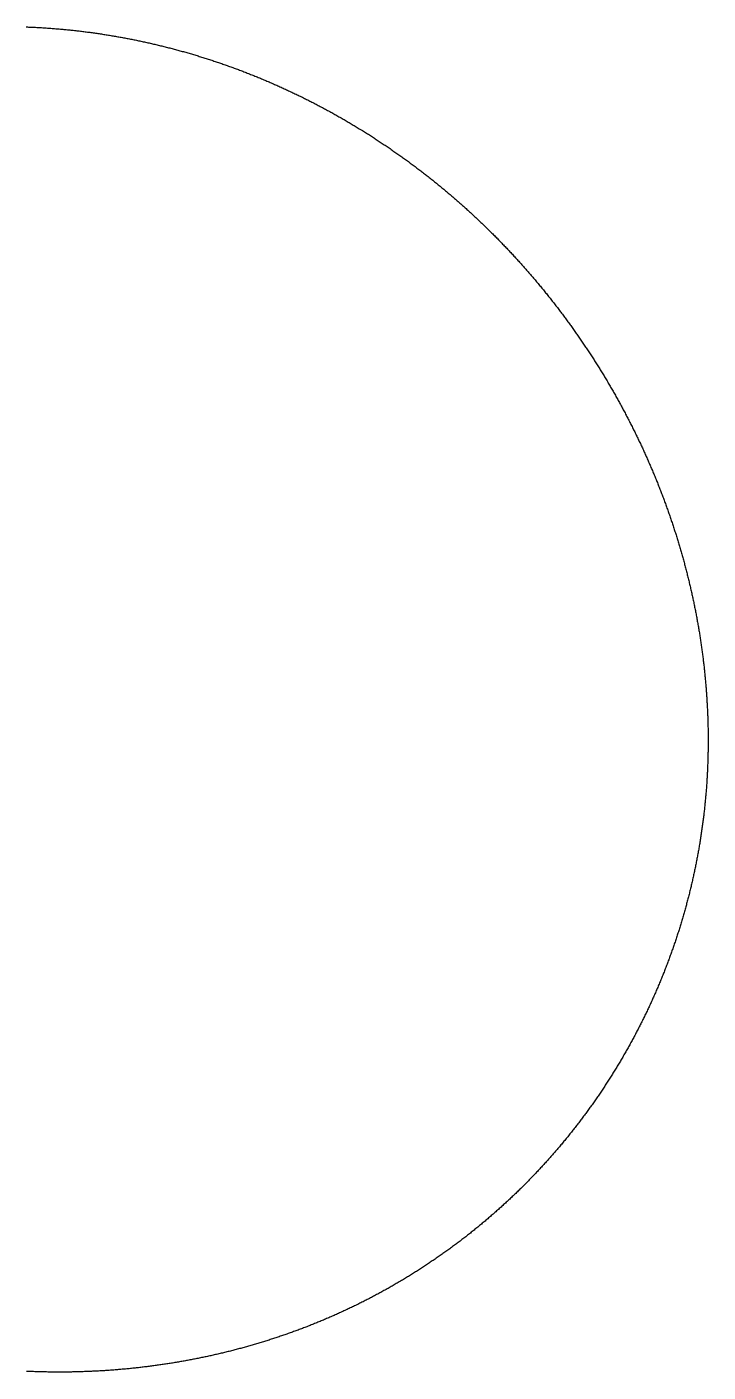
# Model space of a CAD drawing. Header units: metres. Extents: x -288 to 246, y -247 to 279.
# Drawn here: x -21 to 246, y -247 to 279 of the extents above; entities that cross this region are included whole.
import ezdxf

# ---------------------------------------------------------------- set-up
doc = ezdxf.new("R2010")
doc.units = ezdxf.units.M

msp = doc.modelspace()

# ---------------------------------------------------------------- linework, layer by layer
msp.add_lwpolyline([(-21.16, 279.1), (-20.7, 279.08), (-20.24, 279.06), (-19.78, 279.04), (-19.31, 279.02), (-18.85, 279), (-18.39, 278.98), (-17.93, 278.96), (-17.47, 278.94), (-17, 278.91), (-16.54, 278.89), (-16.08, 278.86), (-15.62, 278.83), (-15.16, 278.81), (-14.69, 278.78), (-14.23, 278.75), (-13.77, 278.72), (-13.31, 278.69), (-12.85, 278.66), (-12.39, 278.62), (-11.93, 278.59), (-11.46, 278.56), (-11, 278.52), (-10.54, 278.49), (-10.08, 278.45), (-9.62, 278.41), (-9.16, 278.37), (-8.7, 278.34), (-8.24, 278.3), (-7.78, 278.25), (-7.32, 278.21), (-6.85, 278.17), (-6.39, 278.13), (-5.93, 278.08), (-5.47, 278.04), (-5.01, 277.99), (-4.55, 277.95), (-4.09, 277.9), (-3.63, 277.85), (-3.17, 277.8), (-2.71, 277.76), (-2.25, 277.7), (-1.79, 277.65), (-1.33, 277.6), (-0.87, 277.55), (-0.41, 277.5), (0.05, 277.44), (0.5, 277.39), (0.96, 277.33), (1.42, 277.27), (1.88, 277.22), (2.34, 277.16), (2.8, 277.1), (3.26, 277.04), (3.72, 276.98), (4.17, 276.92), (4.63, 276.85), (5.09, 276.79), (5.55, 276.73), (6.01, 276.66), (6.47, 276.6), (6.92, 276.53), (7.38, 276.46), (7.84, 276.39), (8.3, 276.33), (8.75, 276.26), (9.21, 276.19), (9.67, 276.11), (10.12, 276.04), (10.58, 275.97), (11.04, 275.9), (11.49, 275.82), (11.95, 275.75), (12.41, 275.67), (12.86, 275.59), (13.32, 275.52), (13.77, 275.44), (14.23, 275.36), (14.69, 275.28), (15.14, 275.2), (15.6, 275.12), (16.05, 275.03), (16.51, 274.95), (16.96, 274.87), (17.42, 274.78), (17.87, 274.7), (18.33, 274.61), (18.78, 274.52), (19.23, 274.43), (19.69, 274.35), (20.14, 274.26), (20.6, 274.17), (21.05, 274.08), (21.5, 273.98), (21.96, 273.89), (22.41, 273.8), (22.86, 273.7), (23.31, 273.61), (23.77, 273.51), (24.22, 273.42), (24.67, 273.32), (25.12, 273.22), (25.57, 273.12), (26.03, 273.02), (26.48, 272.92), (26.93, 272.82), (27.38, 272.72), (27.83, 272.61), (28.28, 272.51), (28.73, 272.41), (29.18, 272.3), (29.63, 272.2), (30.08, 272.09), (30.53, 271.98), (30.98, 271.87), (31.43, 271.76), (31.88, 271.65), (32.33, 271.54), (32.78, 271.43), (33.23, 271.32), (33.68, 271.21), (34.13, 271.09), (34.57, 270.98), (35.02, 270.86), (35.47, 270.75), (35.92, 270.63), (36.36, 270.51), (36.81, 270.39), (37.26, 270.27), (37.71, 270.15), (38.15, 270.03), (38.6, 269.91), (39.04, 269.79), (39.49, 269.67), (39.94, 269.54), (40.38, 269.42), (40.83, 269.29), (41.27, 269.17), (41.72, 269.04), (42.16, 268.91), (42.61, 268.78), (43.05, 268.65), (43.49, 268.52), (43.94, 268.39), (44.38, 268.26), (44.82, 268.13), (45.27, 268), (45.71, 267.86), (46.15, 267.73), (46.59, 267.59), (47.04, 267.46), (47.48, 267.32), (47.92, 267.18), (48.36, 267.04), (48.8, 266.9), (49.24, 266.76), (49.68, 266.62), (50.12, 266.48), (50.56, 266.34), (51, 266.2), (51.44, 266.05), (51.88, 265.91), (52.32, 265.76), (52.76, 265.62), (53.2, 265.47), (53.64, 265.32), (54.08, 265.18), (54.51, 265.03), (54.95, 264.88), (55.39, 264.73), (55.83, 264.57), (56.26, 264.42), (56.7, 264.27), (57.14, 264.12), (57.57, 263.96), (58.01, 263.81), (58.44, 263.65), (58.88, 263.5), (59.31, 263.34), (59.75, 263.18), (60.18, 263.02), (60.62, 262.86), (61.05, 262.7), (61.49, 262.54), (61.92, 262.38), (62.35, 262.22), (62.79, 262.05), (63.22, 261.89), (63.65, 261.73), (64.08, 261.56), (64.51, 261.4), (64.95, 261.23), (65.38, 261.06), (65.81, 260.89), (66.24, 260.72), (66.67, 260.55), (67.1, 260.38), (67.53, 260.21), (67.96, 260.04), (68.39, 259.87), (68.82, 259.7), (69.24, 259.52), (69.67, 259.35), (70.1, 259.17), (70.53, 258.99), (70.96, 258.82), (71.38, 258.64), (71.81, 258.46), (72.24, 258.28), (72.66, 258.1), (73.09, 257.92), (73.51, 257.74), (73.94, 257.56), (74.36, 257.38), (74.79, 257.19), (75.21, 257.01), (75.64, 256.82), (76.06, 256.64), (76.48, 256.45), (76.91, 256.26), (77.33, 256.08), (77.75, 255.89), (78.17, 255.7), (78.6, 255.51), (79.02, 255.32), (79.44, 255.13), (79.86, 254.93), (80.28, 254.74), (80.7, 254.55), (81.12, 254.35), (81.54, 254.16), (81.96, 253.96), (82.38, 253.77), (82.79, 253.57), (83.21, 253.37), (83.63, 253.17), (84.05, 252.97), (84.47, 252.77), (84.88, 252.57), (85.3, 252.37), (85.72, 252.17), (86.13, 251.97), (86.55, 251.77), (86.96, 251.56), (87.38, 251.36), (87.79, 251.15), (88.2, 250.94), (88.62, 250.74), (89.03, 250.53), (89.45, 250.32), (89.86, 250.11), (90.27, 249.9), (90.68, 249.69), (91.09, 249.48), (91.51, 249.27), (91.92, 249.06), (92.33, 248.85), (92.74, 248.63), (93.15, 248.42), (93.56, 248.2), (93.97, 247.99), (94.37, 247.77), (94.78, 247.55), (95.19, 247.34), (95.6, 247.12), (96.01, 246.9), (96.41, 246.68), (96.82, 246.46), (97.23, 246.24), (97.63, 246.01), (98.04, 245.79), (98.44, 245.57), (98.85, 245.34), (99.25, 245.12), (99.65, 244.89), (100.06, 244.67), (100.46, 244.44), (100.86, 244.21), (101.27, 243.99), (101.67, 243.76), (102.07, 243.53), (102.47, 243.3), (102.87, 243.07), (103.27, 242.84), (103.67, 242.6), (104.07, 242.37), (104.47, 242.14), (104.87, 241.9), (105.27, 241.67), (105.67, 241.43), (106.07, 241.2), (106.46, 240.96), (106.86, 240.72), (107.26, 240.49), (107.65, 240.25), (108.05, 240.01), (108.44, 239.77), (108.84, 239.53), (109.23, 239.29), (109.63, 239.04), (110.02, 238.8), (110.42, 238.56), (110.81, 238.31), (111.2, 238.07), (111.59, 237.82), (111.99, 237.58), (112.38, 237.33), (112.77, 237.09), (113.16, 236.84), (113.55, 236.59), (113.94, 236.34), (114.33, 236.09), (114.72, 235.84), (115.11, 235.59), (115.49, 235.34), (115.88, 235.09), (116.27, 234.83), (116.66, 234.58), (117.04, 234.32), (117.43, 234.07), (117.81, 233.81), (118.2, 233.56), (118.58, 233.3), (118.97, 233.04), (119.35, 232.79), (119.74, 232.53), (120.12, 232.27), (120.5, 232.01), (120.88, 231.75), (121.27, 231.49), (121.65, 231.22), (122.03, 230.96), (122.41, 230.7), (122.79, 230.44), (123.17, 230.17), (123.55, 229.91), (123.93, 229.64), (124.3, 229.37), (124.68, 229.11), (125.06, 228.84), (125.44, 228.57), (125.81, 228.3), (126.19, 228.03), (126.56, 227.77), (126.94, 227.49), (127.31, 227.22), (127.69, 226.95), (128.06, 226.68), (128.44, 226.41), (128.81, 226.13), (129.18, 225.86), (129.55, 225.58), (129.93, 225.31), (130.3, 225.03), (130.67, 224.76), (131.04, 224.48), (131.41, 224.2), (131.78, 223.92), (132.15, 223.64), (132.52, 223.36), (132.88, 223.08), (133.25, 222.8), (133.62, 222.52), (133.98, 222.24), (134.35, 221.96), (134.72, 221.67), (135.08, 221.39), (135.45, 221.11), (135.81, 220.82), (136.17, 220.54), (136.54, 220.25), (136.9, 219.96), (137.26, 219.68), (137.63, 219.39), (137.99, 219.1), (138.35, 218.81), (138.71, 218.52), (139.07, 218.23), (139.43, 217.94), (139.79, 217.65), (140.15, 217.36), (140.5, 217.06), (140.86, 216.77), (141.22, 216.48), (141.58, 216.18), (141.93, 215.89), (142.29, 215.59), (142.64, 215.3), (143, 215), (143.35, 214.7), (143.71, 214.4), (144.06, 214.11), (144.41, 213.81), (144.77, 213.51), (145.12, 213.21), (145.47, 212.91), (145.82, 212.61), (146.17, 212.3), (146.52, 212), (146.87, 211.7), (147.22, 211.39), (147.57, 211.09), (147.92, 210.79), (148.27, 210.48), (148.61, 210.18), (148.96, 209.87), (149.3, 209.56), (149.65, 209.26), (150, 208.95), (150.34, 208.64), (150.68, 208.33), (151.03, 208.02), (151.37, 207.71), (151.71, 207.4), (152.06, 207.09), (152.4, 206.78), (152.74, 206.46), (153.08, 206.15), (153.42, 205.84), (153.76, 205.52), (154.1, 205.21), (154.44, 204.89), (154.78, 204.58), (155.11, 204.26), (155.45, 203.94), (155.79, 203.63), (156.12, 203.31), (156.46, 202.99), (156.79, 202.67), (157.13, 202.35), (157.46, 202.03), (157.8, 201.71), (158.13, 201.39), (158.46, 201.07), (158.79, 200.75), (159.12, 200.43), (159.46, 200.1), (159.79, 199.78), (160.12, 199.45), (160.44, 199.13), (160.77, 198.8), (161.1, 198.48), (161.43, 198.15), (161.76, 197.83), (162.08, 197.5), (162.41, 197.17), (162.74, 196.84), (163.06, 196.51), (163.39, 196.18), (163.71, 195.85), (164.03, 195.52), (164.36, 195.19), (164.68, 194.86), (165, 194.53), (165.32, 194.2), (165.64, 193.86), (165.96, 193.53), (166.28, 193.19), (166.6, 192.86), (166.92, 192.53), (167.24, 192.19), (167.56, 191.85), (167.88, 191.52), (168.19, 191.18), (168.51, 190.84), (168.82, 190.5), (169.14, 190.17), (169.45, 189.83), (169.77, 189.49), (170.08, 189.15), (170.39, 188.81), (170.71, 188.46), (171.02, 188.12), (171.33, 187.78), (171.64, 187.44), (171.95, 187.09), (172.26, 186.75), (172.57, 186.41), (172.88, 186.06), (173.19, 185.72), (173.49, 185.37), (173.8, 185.03), (174.11, 184.68), (174.41, 184.33), (174.72, 183.98), (175.02, 183.64), (175.33, 183.29), (175.63, 182.94), (175.93, 182.59), (176.24, 182.24), (176.54, 181.89), (176.84, 181.54), (177.14, 181.19), (177.44, 180.83), (177.74, 180.48), (178.04, 180.13), (178.34, 179.78), (178.64, 179.42), (178.93, 179.07), (179.23, 178.71), (179.53, 178.36), (179.82, 178), (180.12, 177.65), (180.41, 177.29), (180.71, 176.93), (181, 176.58), (181.29, 176.22), (181.58, 175.86), (181.88, 175.5), (182.17, 175.14), (182.46, 174.78), (182.75, 174.42), (183.04, 174.06), (183.33, 173.7), (183.61, 173.34), (183.9, 172.97), (184.19, 172.61), (184.48, 172.25), (184.76, 171.89), (185.05, 171.52), (185.33, 171.16), (185.62, 170.79), (185.9, 170.43), (186.18, 170.06), (186.47, 169.7), (186.75, 169.33), (187.03, 168.96), (187.31, 168.59), (187.59, 168.23), (187.87, 167.86), (188.15, 167.49), (188.43, 167.12), (188.71, 166.75), (188.98, 166.38), (189.26, 166.01), (189.54, 165.64), (189.81, 165.27), (190.09, 164.89), (190.36, 164.52), (190.64, 164.15), (190.91, 163.78), (191.18, 163.4), (191.45, 163.03), (191.73, 162.65), (192, 162.28), (192.27, 161.9), (192.54, 161.53), (192.81, 161.15), (193.07, 160.77), (193.34, 160.4), (193.61, 160.02), (193.88, 159.64), (194.14, 159.26), (194.41, 158.89), (194.67, 158.51), (194.94, 158.13), (195.2, 157.75), (195.46, 157.37), (195.73, 156.99), (195.99, 156.6), (196.25, 156.22), (196.51, 155.84), (196.77, 155.46), (197.03, 155.08), (197.29, 154.69), (197.55, 154.31), (197.8, 153.92), (198.06, 153.54), (198.32, 153.15), (198.57, 152.77), (198.83, 152.38), (199.08, 152), (199.34, 151.61), (199.59, 151.22), (199.85, 150.84), (200.1, 150.45), (200.35, 150.06), (200.6, 149.67), (200.85, 149.28), (201.1, 148.89), (201.35, 148.5), (201.6, 148.11), (201.85, 147.72), (202.09, 147.33), (202.34, 146.94), (202.59, 146.55), (202.83, 146.16), (203.08, 145.77), (203.32, 145.37), (203.56, 144.98), (203.81, 144.59), (204.05, 144.19), (204.29, 143.8), (204.53, 143.4), (204.77, 143.01), (205.01, 142.61), (205.25, 142.22), (205.49, 141.82), (205.73, 141.42), (205.97, 141.03), (206.2, 140.63), (206.44, 140.23), (206.67, 139.83), (206.91, 139.44), (207.14, 139.04), (207.38, 138.64), (207.61, 138.24), (207.84, 137.84), (208.07, 137.44), (208.31, 137.04), (208.54, 136.64), (208.77, 136.23), (208.99, 135.83), (209.22, 135.43), (209.45, 135.03), (209.68, 134.62), (209.91, 134.22), (210.13, 133.82), (210.36, 133.41), (210.58, 133.01), (210.81, 132.6), (211.03, 132.2), (211.25, 131.79), (211.47, 131.39), (211.69, 130.98), (211.92, 130.58), (212.14, 130.17), (212.35, 129.76), (212.57, 129.35), (212.79, 128.95), (213.01, 128.54), (213.23, 128.13), (213.44, 127.72), (213.66, 127.31), (213.87, 126.9), (214.09, 126.49), (214.3, 126.08), (214.51, 125.67), (214.73, 125.26), (214.94, 124.85), (215.15, 124.44), (215.36, 124.02), (215.57, 123.61), (215.78, 123.2), (215.99, 122.79), (216.19, 122.37), (216.4, 121.96), (216.61, 121.55), (216.81, 121.13), (217.02, 120.72), (217.22, 120.3), (217.42, 119.89), (217.63, 119.47), (217.83, 119.05), (218.03, 118.64), (218.23, 118.22), (218.43, 117.8), (218.63, 117.39), (218.83, 116.97), (219.03, 116.55), (219.23, 116.13), (219.42, 115.72), (219.62, 115.3), (219.82, 114.88), (220.01, 114.46), (220.2, 114.04), (220.4, 113.62), (220.59, 113.2), (220.78, 112.78), (220.97, 112.36), (221.17, 111.93), (221.36, 111.51), (221.54, 111.09), (221.73, 110.67), (221.92, 110.25), (222.11, 109.82), (222.3, 109.4), (222.48, 108.98), (222.67, 108.55), (222.85, 108.13), (223.04, 107.7), (223.22, 107.28), (223.4, 106.85), (223.58, 106.43), (223.76, 106), (223.94, 105.58), (224.12, 105.15), (224.3, 104.72), (224.48, 104.3), (224.66, 103.87), (224.84, 103.44), (225.01, 103.02), (225.19, 102.59), (225.36, 102.16), (225.54, 101.73), (225.71, 101.3), (225.88, 100.87), (226.06, 100.44), (226.23, 100.01), (226.4, 99.58), (226.57, 99.15), (226.74, 98.72), (226.91, 98.29), (227.07, 97.86), (227.24, 97.43), (227.41, 97), (227.57, 96.57), (227.74, 96.13), (227.9, 95.7), (228.07, 95.27), (228.23, 94.84), (228.39, 94.4), (228.55, 93.97), (228.71, 93.54), (228.87, 93.1), (229.03, 92.67), (229.19, 92.23), (229.35, 91.8), (229.51, 91.36), (229.66, 90.93), (229.82, 90.49), (229.98, 90.06), (230.13, 89.62), (230.28, 89.19), (230.44, 88.75), (230.59, 88.31), (230.74, 87.88), (230.89, 87.44), (231.04, 87), (231.19, 86.56), (231.34, 86.12), (231.49, 85.69), (231.63, 85.25), (231.78, 84.81), (231.93, 84.37), (232.07, 83.93), (232.22, 83.49), (232.36, 83.05), (232.5, 82.61), (232.65, 82.17), (232.79, 81.73), (232.93, 81.29), (233.07, 80.85), (233.21, 80.41), (233.35, 79.97), (233.48, 79.53), (233.62, 79.08), (233.76, 78.64), (233.89, 78.2), (234.03, 77.76), (234.16, 77.32), (234.3, 76.87), (234.43, 76.43), (234.56, 75.99), (234.69, 75.54), (234.82, 75.1), (234.95, 74.65), (235.08, 74.21), (235.21, 73.77), (235.34, 73.32), (235.46, 72.88), (235.59, 72.43), (235.72, 71.99), (235.84, 71.54), (235.96, 71.1), (236.09, 70.65), (236.21, 70.2), (236.33, 69.76), (236.45, 69.31), (236.57, 68.86), (236.69, 68.42), (236.81, 67.97), (236.93, 67.52), (237.05, 67.08), (237.16, 66.63), (237.28, 66.18), (237.39, 65.73), (237.51, 65.28), (237.62, 64.84), (237.73, 64.39), (237.85, 63.94), (237.96, 63.49), (238.07, 63.04), (238.18, 62.59), (238.29, 62.14), (238.39, 61.69), (238.5, 61.24), (238.61, 60.79), (238.71, 60.34), (238.82, 59.89), (238.92, 59.44), (239.03, 58.99), (239.13, 58.54), (239.23, 58.09), (239.33, 57.64), (239.43, 57.18), (239.53, 56.73), (239.63, 56.28), (239.73, 55.83), (239.83, 55.38), (239.93, 54.92), (240.02, 54.47), (240.12, 54.02), (240.21, 53.57), (240.3, 53.11), (240.4, 52.66), (240.49, 52.21), (240.58, 51.75), (240.67, 51.3), (240.76, 50.85), (240.85, 50.39), (240.94, 49.94), (241.03, 49.48), (241.11, 49.03), (241.2, 48.57), (241.28, 48.12), (241.37, 47.67), (241.45, 47.21), (241.53, 46.76), (241.62, 46.3), (241.7, 45.84), (241.78, 45.39), (241.86, 44.93), (241.94, 44.48), (242.01, 44.02), (242.09, 43.57), (242.17, 43.11), (242.24, 42.65), (242.32, 42.2), (242.39, 41.74), (242.47, 41.28), (242.54, 40.83), (242.61, 40.37), (242.68, 39.91), (242.75, 39.46), (242.82, 39), (242.89, 38.54), (242.96, 38.08), (243.03, 37.63), (243.09, 37.17), (243.16, 36.71), (243.22, 36.25), (243.29, 35.79), (243.35, 35.34), (243.41, 34.88), (243.47, 34.42), (243.53, 33.96), (243.59, 33.5), (243.65, 33.04), (243.71, 32.58), (243.77, 32.12), (243.82, 31.67), (243.88, 31.21), (243.94, 30.75), (243.99, 30.29), (244.04, 29.83), (244.1, 29.37), (244.15, 28.91), (244.2, 28.45), (244.25, 27.99), (244.3, 27.53), (244.35, 27.07), (244.39, 26.61), (244.44, 26.15), (244.49, 25.69), (244.53, 25.23), (244.58, 24.77), (244.62, 24.31), (244.66, 23.85), (244.71, 23.39), (244.75, 22.93), (244.79, 22.47), (244.83, 22), (244.87, 21.54), (244.9, 21.08), (244.94, 20.62), (244.98, 20.16), (245.01, 19.7), (245.05, 19.24), (245.08, 18.78), (245.12, 18.32), (245.15, 17.85), (245.18, 17.39), (245.21, 16.93), (245.24, 16.47), (245.27, 16.01), (245.3, 15.55), (245.32, 15.08), (245.35, 14.62), (245.38, 14.16), (245.4, 13.7), (245.43, 13.24), (245.45, 12.77), (245.47, 12.31), (245.49, 11.85), (245.52, 11.39), (245.54, 10.93), (245.55, 10.46), (245.57, 10), (245.59, 9.54), (245.61, 9.08), (245.62, 8.62), (245.64, 8.15), (245.65, 7.69), (245.66, 7.23), (245.68, 6.77), (245.69, 6.3), (245.7, 5.84), (245.71, 5.38), (245.72, 4.92), (245.73, 4.45), (245.73, 3.99), (245.74, 3.53), (245.74, 3.07), (245.75, 2.6), (245.75, 2.14), (245.75, 1.68), (245.76, 1.22), (245.76, 0.75), (245.76, 0.29), (245.76, 0), (245.76, 0), (245.76, -0.17), (245.76, -0.63), (245.76, -1.1), (245.75, -1.56), (245.75, -2.02), (245.74, -2.48), (245.74, -2.95), (245.73, -3.41), (245.73, -3.87), (245.72, -4.33), (245.72, -4.33), (245.71, -4.8), (245.7, -5.26), (245.69, -5.72), (245.68, -6.18), (245.67, -6.65), (245.66, -7.11), (245.65, -7.57), (245.63, -8.03), (245.62, -8.5), (245.6, -8.96), (245.58, -9.42), (245.57, -9.88), (245.55, -10.35), (245.53, -10.81), (245.51, -11.27), (245.49, -11.73), (245.47, -12.19), (245.44, -12.66), (245.42, -13.12), (245.39, -13.58), (245.37, -14.04), (245.34, -14.5), (245.31, -14.96), (245.28, -15.43), (245.25, -15.89), (245.22, -16.35), (245.19, -16.81), (245.16, -17.27), (245.13, -17.73), (245.09, -18.2), (245.06, -18.66), (245.02, -19.12), (244.99, -19.58), (244.95, -20.04), (244.91, -20.5), (244.87, -20.96), (244.83, -21.42), (244.79, -21.88), (244.75, -22.34), (244.71, -22.8), (244.66, -23.26), (244.62, -23.73), (244.57, -24.19), (244.53, -24.65), (244.48, -25.11), (244.43, -25.57), (244.38, -26.03), (244.34, -26.49), (244.28, -26.95), (244.23, -27.41), (244.18, -27.87), (244.13, -28.32), (244.08, -28.78), (244.02, -29.24), (243.97, -29.7), (243.91, -30.16), (243.85, -30.62), (243.79, -31.08), (243.73, -31.54), (243.68, -32), (243.61, -32.46), (243.55, -32.91), (243.49, -33.37), (243.43, -33.83), (243.36, -34.29), (243.3, -34.75), (243.23, -35.2), (243.17, -35.66), (243.1, -36.12), (243.03, -36.58), (242.96, -37.03), (242.89, -37.49), (242.82, -37.95), (242.75, -38.41), (242.67, -38.86), (242.6, -39.32), (242.53, -39.78), (242.45, -40.23), (242.38, -40.69), (242.3, -41.14), (242.22, -41.6), (242.14, -42.06), (242.06, -42.51), (241.98, -42.97), (241.9, -43.42), (241.82, -43.88), (241.74, -44.33), (241.65, -44.79), (241.57, -45.24), (241.48, -45.7), (241.39, -46.15), (241.31, -46.61), (241.22, -47.06), (241.13, -47.51), (241.04, -47.97), (240.95, -48.42), (240.86, -48.87), (240.77, -49.33), (240.67, -49.78), (240.58, -50.23), (240.48, -50.69), (240.39, -51.14), (240.29, -51.59), (240.19, -52.04), (240.1, -52.5), (240, -52.95), (239.9, -53.4), (239.79, -53.85), (239.69, -54.3), (239.59, -54.75), (239.49, -55.2), (239.38, -55.65), (239.28, -56.1), (239.17, -56.55), (239.06, -57.01), (238.96, -57.45), (238.85, -57.9), (238.74, -58.35), (238.63, -58.8), (238.52, -59.25), (238.41, -59.7), (238.29, -60.15), (238.18, -60.6), (238.06, -61.05), (237.95, -61.49), (237.83, -61.94), (237.72, -62.39), (237.6, -62.84), (237.48, -63.28), (237.36, -63.73), (237.24, -64.18), (237.12, -64.62), (237, -65.07), (236.87, -65.52), (236.75, -65.96), (236.63, -66.41), (236.5, -66.85), (236.37, -67.3), (236.25, -67.74), (236.12, -68.19), (235.99, -68.63), (235.86, -69.07), (235.73, -69.52), (235.6, -69.96), (235.47, -70.41), (235.33, -70.85), (235.2, -71.29), (235.07, -71.73), (234.93, -72.18), (234.79, -72.62), (234.66, -73.06), (234.52, -73.5), (234.38, -73.94), (234.24, -74.38), (234.1, -74.82), (233.96, -75.26), (233.82, -75.7), (233.67, -76.14), (233.53, -76.58), (233.39, -77.02), (233.24, -77.46), (233.09, -77.9), (232.95, -78.34), (232.8, -78.78), (232.65, -79.22), (232.5, -79.65), (232.35, -80.09), (232.2, -80.53), (232.05, -80.97), (231.89, -81.4), (231.74, -81.84), (231.59, -82.27), (231.43, -82.71), (231.27, -83.15), (231.12, -83.58), (230.96, -84.02), (230.8, -84.45), (230.64, -84.88), (230.48, -85.32), (230.32, -85.75), (230.16, -86.19), (230, -86.62), (229.83, -87.05), (229.67, -87.48), (229.5, -87.92), (229.34, -88.35), (229.17, -88.78), (229, -89.21), (228.84, -89.64), (228.67, -90.07), (228.5, -90.5), (228.33, -90.93), (228.15, -91.36), (227.98, -91.79), (227.81, -92.22), (227.63, -92.65), (227.46, -93.08), (227.28, -93.5), (227.11, -93.93), (226.93, -94.36), (226.75, -94.79), (226.57, -95.21), (226.39, -95.64), (226.21, -96.06), (226.03, -96.49), (225.85, -96.92), (225.67, -97.34), (225.48, -97.77), (225.3, -98.19), (225.12, -98.61), (224.93, -99.04), (224.74, -99.46), (224.55, -99.88), (224.37, -100.31), (224.18, -100.73), (223.99, -101.15), (223.8, -101.57), (223.6, -101.99), (223.41, -102.41), (223.22, -102.83), (223.03, -103.25), (222.83, -103.67), (222.64, -104.09), (222.44, -104.51), (222.24, -104.93), (222.04, -105.35), (221.85, -105.76), (221.65, -106.18), (221.45, -106.6), (221.24, -107.02), (221.04, -107.43), (220.84, -107.85), (220.64, -108.26), (220.43, -108.68), (220.23, -109.09), (220.02, -109.51), (219.82, -109.92), (219.61, -110.33), (219.4, -110.75), (219.19, -111.16), (218.98, -111.57), (218.77, -111.98), (218.56, -112.4), (218.35, -112.81), (218.14, -113.22), (217.92, -113.63), (217.71, -114.04), (217.49, -114.45), (217.28, -114.86), (217.06, -115.27), (216.84, -115.67), (216.62, -116.08), (216.41, -116.49), (216.19, -116.9), (215.97, -117.3), (215.74, -117.71), (215.52, -118.12), (215.3, -118.52), (215.08, -118.93), (214.85, -119.33), (214.63, -119.73), (214.4, -120.14), (214.18, -120.54), (213.95, -120.94), (213.72, -121.35), (213.49, -121.75), (213.26, -122.15), (213.03, -122.55), (212.8, -122.95), (212.57, -123.35), (212.34, -123.75), (212.1, -124.15), (211.87, -124.55), (211.63, -124.95), (211.4, -125.35), (211.16, -125.75), (210.93, -126.14), (210.69, -126.54), (210.45, -126.94), (210.21, -127.33), (209.97, -127.73), (209.73, -128.12), (209.49, -128.52), (209.25, -128.91), (209, -129.3), (208.76, -129.7), (208.51, -130.09), (208.27, -130.48), (208.02, -130.87), (207.78, -131.26), (207.53, -131.66), (207.28, -132.05), (207.03, -132.44), (206.78, -132.83), (206.53, -133.21), (206.28, -133.6), (206.03, -133.99), (205.78, -134.38), (205.52, -134.77), (205.27, -135.15), (205.01, -135.54), (204.76, -135.92), (204.5, -136.31), (204.25, -136.69), (203.99, -137.08), (203.73, -137.46), (203.47, -137.84), (203.21, -138.23), (202.95, -138.61), (202.69, -138.99), (202.43, -139.37), (202.16, -139.75), (201.9, -140.13), (201.64, -140.51), (201.37, -140.89), (201.11, -141.27), (200.84, -141.65), (200.57, -142.03), (200.31, -142.4), (200.04, -142.78), (199.77, -143.16), (199.5, -143.53), (199.23, -143.91), (198.96, -144.28), (198.69, -144.66), (198.41, -145.03), (198.14, -145.4), (197.87, -145.78), (197.59, -146.15), (197.31, -146.52), (197.04, -146.89), (196.76, -147.26), (196.48, -147.63), (196.21, -148), (195.93, -148.37), (195.65, -148.74), (195.37, -149.11), (195.09, -149.47), (194.8, -149.84), (194.52, -150.21), (194.24, -150.57), (193.96, -150.94), (193.67, -151.3), (193.39, -151.67), (193.1, -152.03), (192.81, -152.39), (192.53, -152.76), (192.24, -153.12), (191.95, -153.48), (191.66, -153.84), (191.37, -154.2), (191.08, -154.56), (190.79, -154.92), (190.5, -155.28), (190.2, -155.64), (189.91, -156), (189.62, -156.35), (189.32, -156.71), (189.03, -157.07), (188.73, -157.42), (188.44, -157.78), (188.14, -158.13), (187.84, -158.48), (187.54, -158.84), (187.24, -159.19), (186.94, -159.54), (186.64, -159.89), (186.34, -160.25), (186.04, -160.6), (185.74, -160.95), (185.43, -161.3), (185.13, -161.64), (184.82, -161.99), (184.52, -162.34), (184.21, -162.69), (183.91, -163.03), (183.6, -163.38), (183.29, -163.72), (182.98, -164.07), (182.67, -164.41), (182.36, -164.76), (182.05, -165.1), (181.74, -165.44), (181.43, -165.78), (181.12, -166.12), (180.81, -166.47), (180.49, -166.81), (180.18, -167.14), (179.86, -167.48), (179.55, -167.82), (179.23, -168.16), (178.91, -168.5), (178.6, -168.83), (178.28, -169.17), (177.96, -169.5), (177.64, -169.84), (177.32, -170.17), (177, -170.51), (176.68, -170.84), (176.36, -171.17), (176.03, -171.5), (175.71, -171.83), (175.39, -172.16), (175.06, -172.49), (174.74, -172.82), (174.41, -173.15), (174.09, -173.48), (173.76, -173.81), (173.43, -174.13), (173.1, -174.46), (172.78, -174.79), (172.45, -175.11), (172.12, -175.43), (171.79, -175.76), (171.46, -176.08), (171.12, -176.4), (170.79, -176.72), (170.46, -177.05), (170.12, -177.37), (169.79, -177.69), (169.46, -178.01), (169.12, -178.32), (168.78, -178.64), (168.45, -178.96), (168.11, -179.28), (167.77, -179.59), (167.43, -179.91), (167.1, -180.22), (166.76, -180.54), (166.42, -180.85), (166.08, -181.16), (165.73, -181.48), (165.39, -181.79), (165.05, -182.1), (164.71, -182.41), (164.36, -182.72), (164.02, -183.03), (163.67, -183.34), (163.33, -183.64), (162.98, -183.95), (162.64, -184.26), (162.29, -184.56), (161.94, -184.87), (161.59, -185.17), (161.25, -185.48), (160.9, -185.78), (160.55, -186.08), (160.2, -186.38), (159.84, -186.68), (159.49, -186.99), (159.14, -187.29), (158.79, -187.58), (158.43, -187.88), (158.08, -188.18), (157.73, -188.48), (157.37, -188.77), (157.02, -189.07), (156.66, -189.37), (156.3, -189.66), (155.95, -189.95), (155.59, -190.25), (155.23, -190.54), (154.87, -190.83), (154.51, -191.12), (154.15, -191.41), (153.79, -191.7), (153.43, -191.99), (153.07, -192.28), (152.71, -192.57), (152.34, -192.85), (151.98, -193.14), (151.62, -193.43), (151.25, -193.71), (150.89, -194), (150.52, -194.28), (150.16, -194.56), (149.79, -194.85), (149.42, -195.13), (149.05, -195.41), (148.69, -195.69), (148.32, -195.97), (147.95, -196.25), (147.58, -196.52), (147.21, -196.8), (146.84, -197.08), (146.47, -197.35), (146.1, -197.63), (145.72, -197.9), (145.35, -198.18), (144.98, -198.45), (144.6, -198.72), (144.23, -199), (143.85, -199.27), (143.48, -199.54), (143.1, -199.81), (142.73, -200.08), (142.35, -200.34), (141.97, -200.61), (141.6, -200.88), (141.22, -201.14), (140.84, -201.41), (140.46, -201.68), (140.08, -201.94), (139.7, -202.2), (139.32, -202.46), (138.94, -202.73), (138.55, -202.99), (138.17, -203.25), (137.79, -203.51), (137.41, -203.77), (137.02, -204.03), (136.64, -204.28), (136.25, -204.54), (135.87, -204.8), (135.48, -205.05), (135.1, -205.31), (134.71, -205.56), (134.32, -205.81), (133.94, -206.06), (133.55, -206.32), (133.16, -206.57), (132.77, -206.82), (132.38, -207.07), (131.99, -207.32), (131.6, -207.56), (131.21, -207.81), (130.82, -208.06), (130.43, -208.3), (130.03, -208.55), (129.64, -208.79), (129.25, -209.04), (128.85, -209.28), (128.46, -209.52), (128.06, -209.76), (127.67, -210), (127.27, -210.24), (126.88, -210.48), (126.48, -210.72), (126.09, -210.96), (125.69, -211.2), (125.29, -211.43), (124.89, -211.67), (124.49, -211.9), (124.09, -212.14), (123.7, -212.37), (123.3, -212.6), (122.89, -212.83), (122.49, -213.06), (122.09, -213.29), (121.69, -213.52), (121.29, -213.75), (120.89, -213.98), (120.48, -214.21), (120.08, -214.43), (119.68, -214.66), (119.27, -214.88), (118.87, -215.11), (118.46, -215.33), (118.06, -215.55), (117.65, -215.78), (117.24, -216), (116.84, -216.22), (116.43, -216.44), (116.02, -216.66), (115.62, -216.87), (115.21, -217.09), (114.8, -217.31), (114.39, -217.52), (113.98, -217.74), (113.57, -217.95), (113.16, -218.17), (112.75, -218.38), (112.34, -218.59), (111.93, -218.8), (111.51, -219.01), (111.1, -219.22), (110.69, -219.43), (110.27, -219.64), (109.86, -219.84), (109.45, -220.05), (109.03, -220.26), (108.62, -220.46), (108.2, -220.67), (107.79, -220.87), (107.37, -221.07), (106.96, -221.27), (106.54, -221.47), (106.12, -221.67), (105.7, -221.87), (105.29, -222.07), (104.87, -222.27), (104.45, -222.47), (104.03, -222.66), (103.61, -222.86), (103.19, -223.05), (102.77, -223.25), (102.35, -223.44), (101.93, -223.63), (101.51, -223.82), (101.09, -224.01), (100.67, -224.2), (100.24, -224.39), (99.82, -224.58), (99.4, -224.77), (98.98, -224.96), (98.55, -225.14), (98.13, -225.33), (97.7, -225.51), (97.28, -225.69), (96.86, -225.88), (96.43, -226.06), (96, -226.24), (95.58, -226.42), (95.15, -226.6), (94.73, -226.78), (94.3, -226.96), (93.87, -227.13), (93.44, -227.31), (93.02, -227.49), (92.59, -227.66), (92.16, -227.83), (91.73, -228.01), (91.3, -228.18), (90.87, -228.35), (90.44, -228.52), (90.01, -228.69), (89.58, -228.86), (89.15, -229.03), (88.72, -229.2), (88.29, -229.36), (87.85, -229.53), (87.42, -229.69), (86.99, -229.86), (86.56, -230.02), (86.12, -230.18), (85.69, -230.34), (85.26, -230.51), (84.82, -230.67), (84.39, -230.82), (83.95, -230.98), (83.52, -231.14), (83.08, -231.3), (82.65, -231.45), (82.21, -231.61), (81.78, -231.76), (81.34, -231.92), (80.9, -232.07), (80.47, -232.22), (80.03, -232.38), (79.59, -232.53), (79.16, -232.68), (78.72, -232.83), (78.28, -232.97), (77.84, -233.12), (77.4, -233.27), (76.96, -233.41), (76.52, -233.56), (76.09, -233.7), (75.65, -233.85), (75.21, -233.99), (74.77, -234.13), (74.32, -234.27), (73.88, -234.41), (73.44, -234.55), (73, -234.69), (72.56, -234.83), (72.12, -234.97), (71.68, -235.1), (71.23, -235.24), (70.79, -235.38), (70.35, -235.51), (69.91, -235.64), (69.46, -235.78), (69.02, -235.91), (68.58, -236.04), (68.13, -236.17), (67.69, -236.3), (67.24, -236.43), (66.8, -236.55), (66.36, -236.68), (65.91, -236.81), (65.46, -236.93), (65.02, -237.06), (64.57, -237.18), (64.13, -237.31), (63.68, -237.43), (63.24, -237.55), (62.79, -237.67), (62.34, -237.79), (61.9, -237.91), (61.45, -238.03), (61, -238.15), (60.55, -238.26), (60.11, -238.38), (59.66, -238.49), (59.21, -238.61), (58.76, -238.72), (58.31, -238.84), (57.86, -238.95), (57.42, -239.06), (56.97, -239.17), (56.52, -239.28), (56.07, -239.39), (55.62, -239.5), (55.17, -239.6), (54.72, -239.71), (54.27, -239.82), (53.82, -239.92), (53.37, -240.03), (52.92, -240.13), (52.46, -240.23), (52.01, -240.33), (51.56, -240.44), (51.11, -240.54), (50.66, -240.64), (50.21, -240.73), (49.75, -240.83), (49.3, -240.93), (48.85, -241.03), (48.4, -241.12), (47.94, -241.22), (47.49, -241.31), (47.04, -241.4), (46.59, -241.5), (46.13, -241.59), (45.68, -241.68), (45.23, -241.77), (44.77, -241.86), (44.32, -241.95), (43.86, -242.04), (43.41, -242.12), (42.95, -242.21), (42.5, -242.29), (42.04, -242.38), (41.59, -242.46), (41.14, -242.55), (40.68, -242.63), (40.22, -242.71), (39.77, -242.79), (39.31, -242.87), (38.86, -242.95), (38.4, -243.03), (37.95, -243.11), (37.49, -243.18), (37.03, -243.26), (36.58, -243.33), (36.12, -243.41), (35.66, -243.48), (35.21, -243.56), (34.75, -243.63), (34.29, -243.7), (33.84, -243.77), (33.38, -243.84), (32.92, -243.91), (32.46, -243.98), (32.01, -244.04), (31.55, -244.11), (31.09, -244.18), (30.63, -244.24), (30.17, -244.31), (29.72, -244.37), (29.26, -244.43), (28.8, -244.49), (28.34, -244.56), (27.88, -244.62), (27.42, -244.68), (26.97, -244.73), (26.51, -244.79), (26.05, -244.85), (25.59, -244.91), (25.13, -244.96), (24.67, -245.02), (24.21, -245.07), (23.75, -245.12), (23.29, -245.18), (22.83, -245.23), (22.37, -245.28), (21.91, -245.33), (21.45, -245.38), (20.99, -245.43), (20.53, -245.48), (20.07, -245.52), (19.61, -245.57), (19.15, -245.62), (18.69, -245.66), (18.23, -245.71), (17.77, -245.75), (17.31, -245.79), (16.85, -245.83), (16.39, -245.87), (15.93, -245.91), (15.47, -245.95), (15.01, -245.99), (14.55, -246.03), (14.08, -246.07), (13.62, -246.1), (13.16, -246.14), (12.7, -246.18), (12.24, -246.21), (11.78, -246.24), (11.32, -246.28), (10.85, -246.31), (10.39, -246.34), (9.93, -246.37), (9.47, -246.4), (9.01, -246.43), (8.55, -246.45), (8.09, -246.48), (7.62, -246.51), (7.16, -246.53), (6.7, -246.56), (6.24, -246.58), (5.78, -246.61), (5.31, -246.63), (4.85, -246.65), (4.39, -246.67), (3.93, -246.69), (3.47, -246.71), (3, -246.73), (2.54, -246.75), (2.08, -246.77), (1.62, -246.78), (1.15, -246.8), (0.69, -246.81), (0.23, -246.83), (-0.23, -246.84), (-0.7, -246.85), (-1.16, -246.87), (-1.62, -246.88), (-2.08, -246.89), (-2.54, -246.9), (-3.01, -246.91), (-3.47, -246.92), (-3.93, -246.92), (-4.39, -246.93), (-4.86, -246.94), (-5.32, -246.94), (-5.78, -246.94), (-6.24, -246.95), (-6.71, -246.95), (-7.17, -246.95), (-7.63, -246.96), (-8.1, -246.96), (-8.56, -246.96), (-9.02, -246.96), (-9.48, -246.95), (-9.95, -246.95), (-10.41, -246.95), (-10.87, -246.94), (-11.33, -246.94), (-11.8, -246.93), (-12.26, -246.93), (-12.72, -246.92), (-13.18, -246.91), (-13.65, -246.91), (-14.11, -246.9), (-14.57, -246.89), (-15.03, -246.88), (-15.5, -246.87), (-15.96, -246.85), (-16.42, -246.84), (-16.88, -246.83), (-17.34, -246.81), (-17.81, -246.8), (-18.27, -246.78), (-18.73, -246.77), (-19.19, -246.75), (-19.66, -246.73), (-20.12, -246.71), (-20.58, -246.69), (-21.04, -246.67)])

doc.saveas('drawing.dxf')
